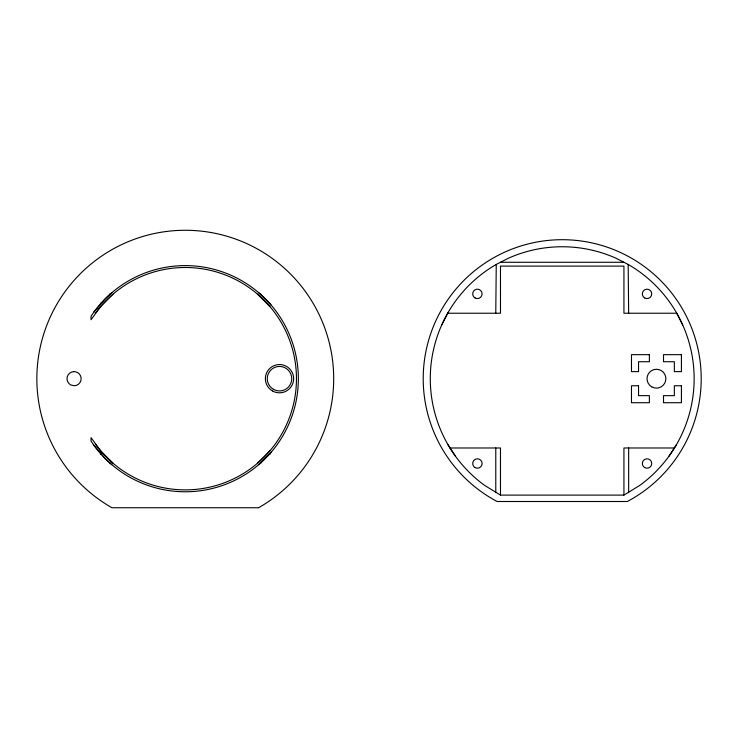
<?xml version="1.0" encoding="UTF-8"?>
<svg xmlns="http://www.w3.org/2000/svg" width="738" height="738" viewBox="0 0 738 738"><rect width="100%" height="100%" fill="white"/><g stroke="black" fill="none" stroke-linecap="round" stroke-linejoin="round"><path stroke-width="1.11" d="M495.779 313.235L496.25 264.435L508.547 258.162A131.927 131.927 0 0 1 615.87 258.162L628.176 264.435A131.927 131.927 0 0 1 639.754 485.42L623.933 495.106L500.484 495.106L484.663 485.42A131.927 131.927 0 0 1 496.25 264.435M109.787 294.591L109.879 293.881M260.652 463.501L260.754 462.791M441.684 325.034L447.957 312.728M668.942 456.241L676.469 444.654M111.825 292.7L105.303 298.724L93.781 312.22L91.032 316.334L91.032 319.729L100.709 306.473L113.052 294.13M269.822 450.909L257.488 463.243M271.261 452.136L258.706 464.682M100.46 303.3L101.161 303.207M269.37 454.174L270.08 454.082M500.484 262.276L623.933 262.276M447.698 313.235L500.484 313.235L500.484 266.114L623.933 266.114L623.933 313.235L676.728 313.235M450.125 447.984L500.484 447.984L500.484 495.106M674.301 447.984L623.933 447.984L623.933 495.106M269.37 303.207L270.08 303.3M100.46 454.082L101.161 454.174M258.706 292.7L271.261 305.246M257.488 294.13L269.822 306.473M113.052 463.243L100.709 450.909L91.032 437.652L91.032 441.047L93.781 445.162L105.303 458.649L111.825 464.682M447.957 444.654L455.475 456.241M676.469 312.728L682.733 325.034M260.652 293.881L260.754 294.591M109.787 462.791L109.879 463.501M628.176 264.435L628.647 313.235M628.647 447.984L628.647 492.643M495.779 447.984L495.779 492.643M95.303 313.327A111.198 111.198 0 0 1 259.675 296.058A111.198 111.198 0 0 1 259.675 461.324A111.198 111.198 0 0 1 95.303 444.055M93.781 312.22A113.08 113.08 0 0 1 260.938 294.656A113.08 113.08 0 0 1 260.938 462.726A113.08 113.08 0 0 1 93.781 445.162M73.606 371.638L71.798 371.998A7.066 7.066 0 0 0 70.94 385.033L74.529 385.743A7.066 7.066 0 0 0 75.451 371.758L73.606 371.638M649.375 354.664L631.479 354.664L631.479 371.62L638.545 371.62L638.545 361.731L649.375 361.731L649.375 354.664M681.423 354.664L663.517 354.664L663.517 361.731L674.347 361.731L674.347 371.62L681.423 371.62L681.423 354.664M638.545 385.762L631.479 385.762L631.479 402.717L649.375 402.717L649.375 395.651L638.545 395.651L638.545 385.762M681.423 385.762L674.347 385.762L674.347 395.651L663.517 395.651L663.517 402.717L681.423 402.717L681.423 385.762M627.318 501.499L497.098 501.499A139.002 139.002 0 0 1 454.663 290.634A139.002 139.002 0 0 1 669.753 290.634A139.002 139.002 0 0 1 627.318 501.499M258.595 507.735L111.936 507.735A148.421 148.421 0 0 1 71.355 283.549A148.421 148.421 0 0 1 299.185 283.549A148.421 148.421 0 0 1 258.595 507.735M644.671 297.958A4.714 4.714 0 0 0 651.737 293.881A4.714 4.714 0 0 0 644.671 289.794A4.714 4.714 0 0 0 644.671 297.958M475.041 467.578A4.714 4.714 0 0 0 482.108 463.501A4.714 4.714 0 0 0 475.041 459.423A4.714 4.714 0 0 0 475.041 467.578M644.671 467.578A4.714 4.714 0 0 0 651.737 463.501A4.714 4.714 0 0 0 644.671 459.423A4.714 4.714 0 0 0 644.671 467.578M475.041 297.958A4.714 4.714 0 0 0 482.108 293.881A4.714 4.714 0 0 0 475.041 289.794A4.714 4.714 0 0 0 475.041 297.958M651.737 386.85A9.428 9.428 0 0 0 665.87 378.686A9.428 9.428 0 0 0 651.737 370.531A9.428 9.428 0 0 0 651.737 386.85M272.433 390.928A14.133 14.133 0 0 0 293.641 378.686A14.133 14.133 0 0 0 272.433 366.445A14.133 14.133 0 0 0 272.433 390.928M273.383 389.295A12.251 12.251 0 0 0 291.759 378.686A12.251 12.251 0 0 0 273.383 368.077A12.251 12.251 0 0 0 273.383 389.295"/></g></svg>
